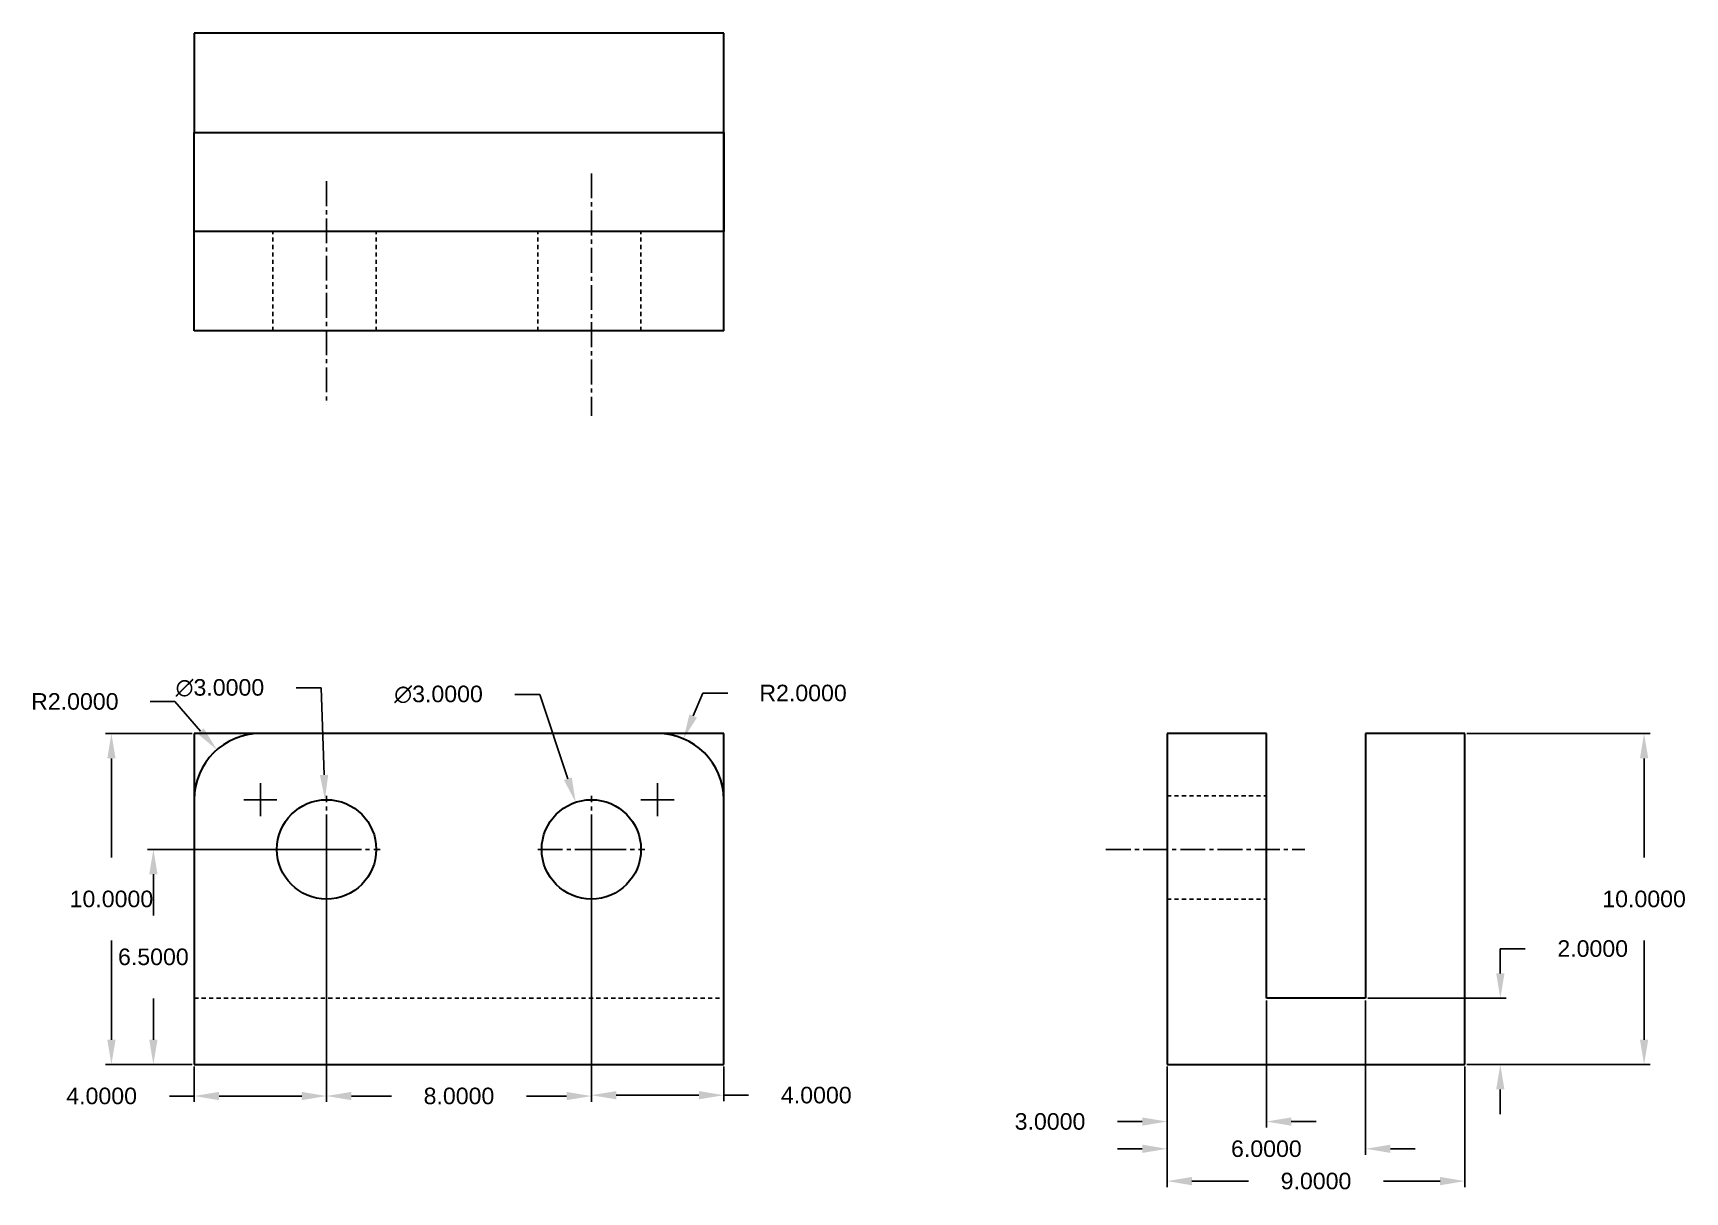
# Model space of a CAD drawing. Header units: inches. Extents: x -4.9 to 45, y -3.8 to 31.2.
import ezdxf

# ---------------------------------------------------------------- set-up
doc = ezdxf.new("R2010")
doc.units = ezdxf.units.IN
doc.header["$MEASUREMENT"] = 0
doc.linetypes.add('CENTER2', pattern=[1.125, 0.75, -0.125, 0.125, -0.125])
doc.linetypes.add('HIDDEN2', pattern=[0.1875, 0.125, -0.0625])
doc.layers.add('CENTER', color=2, linetype='CENTER2')
doc.layers.add('HIDE', color=1, linetype='HIDDEN2')
doc.layers.add('OBJ', color=7, linetype='Continuous', lineweight=30)
doc.styles.get("Standard").update_dxf_attribs({"font": 'arial.ttf'})
doc.dimstyles.get("Standard").update_dxf_attribs({"dimtxt": 0.5, "dimasz": 0.75, "dimexe": 0.18, "dimexo": 0.0625, "dimgap": 1, "dimtad": 0, "dimtih": 1, "dimtoh": 1, "dimdec": 4, "dimzin": 0, "dimdsep": 46, "dimtxsty": 'Standard', "dimcen": 0.5, "dimclrt": 6, "dimadec": 0, "dimazin": 2, "dimtfac": 1, "dimtdec": 4, "dimtofl": 0, "dimtmove": 0, "dimatfit": 3, "dimfxl": 1, "dimtolj": 1, "dimtzin": 0, "dimarcsym": 0})

# ---------------------------------------------------------------- blocks, each defined once
blk = doc.blocks.new('*U6')
at = {"layer": 'CENTER', "color": 0, "linetype": 'CENTER2', "transparency": 16777216}
for p, q in [((0, 0.3), (0, 1.62)), ((-1.62, 0), (-0.3, 0)), ((0.3, 0), (1.62, 0)), ((0, -1.62), (0, -0.3))]:
    blk.add_line(p, q, dxfattribs=at)
at = {"layer": 'CENTER', "color": 0, "linetype": 'Continuous', "transparency": 16777216}
for p, q in [((-0.15, 0), (0.15, 0)), ((0, -0.15), (0, 0.15))]:
    blk.add_line(p, q, dxfattribs=at)
blk = doc.blocks.new('*U7')
at = {"layer": 'CENTER', "color": 0, "linetype": 'CENTER2', "transparency": 16777216}
for p, q in [((0, 0.3), (0, 1.62)), ((-1.62, 0), (-0.3, 0)), ((0.3, 0), (1.62, 0)), ((0, -1.62), (0, -0.3))]:
    blk.add_line(p, q, dxfattribs=at)
at = {"layer": 'CENTER', "color": 0, "linetype": 'Continuous', "transparency": 16777216}
for p, q in [((-0.15, 0), (0.15, 0)), ((0, -0.15), (0, 0.15))]:
    blk.add_line(p, q, dxfattribs=at)
blk = doc.blocks.new('*D8')
at = {"layer": 'Defpoints', "color": 0, "lineweight": -2, "transparency": 16777216}
for p, q in [((3.938, 6.5), (-1.414, 6.5)), ((-1.234, 5.75), (-1.234, 4.505)), ((-1.234, 0.75), (-1.234, 1.995)), ((-0.063, 0), (-1.414, 0))]:
    blk.add_line(p, q, dxfattribs=at)
at = {"layer": 'Defpoints', "color": 0, "transparency": 16777216}
for p in [(4, 6.5), (0, 0), (-1.234, 0)]:
    blk.add_point(p, dxfattribs=at)
for points in [[(-1.359, 5.75), (-1.109, 5.75), (-1.234, 6.5)], [(-1.359, 0.75), (-1.109, 0.75), (-1.234, 0)]]:
    blk.add_solid(points, dxfattribs=at)
at = {"layer": 'Defpoints', "color": 6, "transparency": 16777216, "insert": (-1.234, 3.25), "char_height": 0.5, "attachment_point": 5}
blk.add_mtext('\\A1;6.5000', dxfattribs=at)
blk = doc.blocks.new('*D9')
at = {"layer": 'Defpoints', "color": 0, "lineweight": -2, "transparency": 16777216}
for p, q in [((-0.063, 10), (-2.682, 10)), ((-2.502, 9.25), (-2.502, 6.255)), ((-2.502, 0.75), (-2.502, 3.745)), ((-0.063, 0), (-2.682, 0))]:
    blk.add_line(p, q, dxfattribs=at)
at = {"layer": 'Defpoints', "color": 0, "transparency": 16777216}
for p in [(0, 10), (0, 0), (-2.502, 0)]:
    blk.add_point(p, dxfattribs=at)
for points in [[(-2.627, 9.25), (-2.377, 9.25), (-2.502, 10)], [(-2.627, 0.75), (-2.377, 0.75), (-2.502, 0)]]:
    blk.add_solid(points, dxfattribs=at)
at = {"layer": 'Defpoints', "color": 6, "transparency": 16777216, "insert": (-2.502, 5), "char_height": 0.5, "attachment_point": 5}
blk.add_mtext('\\A1;10.0000', dxfattribs=at)
blk = doc.blocks.new('*D14')
at = {"layer": 'Defpoints', "color": 0, "lineweight": -2, "transparency": 16777216}
for p, q in [((4, 6.438), (4, -1.132)), ((0, -0.062), (0, -1.132)), ((0, -0.952), (-0.75, -0.952)), ((3.25, -0.952), (0.75, -0.952))]:
    blk.add_line(p, q, dxfattribs=at)
at = {"layer": 'Defpoints', "color": 0, "transparency": 16777216}
for p in [(4, 6.5), (0, 0), (0, -0.952)]:
    blk.add_point(p, dxfattribs=at)
for points in [[(0.75, -0.827), (0.75, -1.077), (0, -0.952)], [(3.25, -0.827), (3.25, -1.077), (4, -0.952)]]:
    blk.add_solid(points, dxfattribs=at)
at = {"layer": 'Defpoints', "color": 6, "transparency": 16777216, "insert": (-2.797, -0.952), "char_height": 0.5, "attachment_point": 5}
blk.add_mtext('\\A1;4.0000', dxfattribs=at)
blk = doc.blocks.new('*D15')
at = {"layer": 'Defpoints', "color": 0, "lineweight": -2, "transparency": 16777216}
for p, q in [((4, 6.438), (4, -1.132)), ((12, 6.438), (12, -1.132)), ((4.75, -0.952), (5.963, -0.952)), ((11.25, -0.952), (10.037, -0.952))]:
    blk.add_line(p, q, dxfattribs=at)
at = {"layer": 'Defpoints', "color": 0, "transparency": 16777216}
for p in [(4, 6.5), (12, 6.5), (12, -0.952)]:
    blk.add_point(p, dxfattribs=at)
for points in [[(4.75, -0.827), (4.75, -1.077), (4, -0.952)], [(11.25, -0.827), (11.25, -1.077), (12, -0.952)]]:
    blk.add_solid(points, dxfattribs=at)
at = {"layer": 'Defpoints', "color": 6, "transparency": 16777216, "insert": (8, -0.952), "char_height": 0.5, "attachment_point": 5}
blk.add_mtext('\\A1;8.0000', dxfattribs=at)
blk = doc.blocks.new('*D16')
at = {"layer": 'Defpoints', "color": 0, "lineweight": -2, "transparency": 16777216}
for p, q in [((12, 6.438), (12, -1.107)), ((16, -0.062), (16, -1.107)), ((12.75, -0.927), (15.25, -0.927)), ((16, -0.927), (16.75, -0.927))]:
    blk.add_line(p, q, dxfattribs=at)
at = {"layer": 'Defpoints', "color": 0, "transparency": 16777216}
for p in [(12, 6.5), (16, 0), (16, -0.927)]:
    blk.add_point(p, dxfattribs=at)
for points in [[(12.75, -0.802), (12.75, -1.052), (12, -0.927)], [(15.25, -0.802), (15.25, -1.052), (16, -0.927)]]:
    blk.add_solid(points, dxfattribs=at)
at = {"layer": 'Defpoints', "color": 6, "transparency": 16777216, "insert": (18.797, -0.927), "char_height": 0.5, "attachment_point": 5}
blk.add_mtext('\\A1;4.0000', dxfattribs=at)
blk = doc.blocks.new('*D17')
at = {"layer": 'Defpoints', "color": 0, "lineweight": -2, "transparency": 16777216}
for p, q in [((-1.331, 10.966), (-0.581, 10.966)), ((-0.581, 10.966), (0.195, 10.075)), ((2, 7.5), (2, 8.5)), ((1.5, 8), (2.5, 8))]:
    blk.add_line(p, q, dxfattribs=at)
at = {"layer": 'Defpoints', "color": 0, "transparency": 16777216}
for p in [(0.687, 9.509), (2, 8)]:
    blk.add_point(p, dxfattribs=at)
blk.add_solid([(0.289, 10.157), (0.101, 9.993), (0.687, 9.509)], dxfattribs=at)
at = {"layer": 'Defpoints', "color": 6, "transparency": 16777216, "insert": (-3.607, 10.966), "char_height": 0.5, "attachment_point": 5}
blk.add_mtext('\\A1;R2.0000', dxfattribs=at)
blk = doc.blocks.new('*D19')
at = {"layer": 'Defpoints', "color": 0, "lineweight": -2, "transparency": 16777216}
for p, q in [((15.37, 11.221), (15.077, 10.53)), ((16.12, 11.221), (15.37, 11.221)), ((14, 7.5), (14, 8.5)), ((13.5, 8), (14.5, 8))]:
    blk.add_line(p, q, dxfattribs=at)
at = {"layer": 'Defpoints', "color": 0, "transparency": 16777216}
for p in [(14.783, 9.84), (14, 8)]:
    blk.add_point(p, dxfattribs=at)
blk.add_solid([(14.962, 10.579), (15.192, 10.481), (14.783, 9.84)], dxfattribs=at)
at = {"layer": 'Defpoints', "color": 6, "transparency": 16777216, "insert": (18.397, 11.221), "char_height": 0.5, "attachment_point": 5}
blk.add_mtext('\\A1;R2.0000', dxfattribs=at)
blk = doc.blocks.new('*D20')
at = {"layer": 'Defpoints', "color": 0, "lineweight": -2, "transparency": 16777216}
for p, q in [((3.085, 11.377), (3.835, 11.377)), ((3.835, 11.377), (3.924, 8.749)), ((4, 6), (4, 7)), ((3.5, 6.5), (4.5, 6.5))]:
    blk.add_line(p, q, dxfattribs=at)
at = {"layer": 'Defpoints', "color": 0, "transparency": 16777216}
for p in [(3.949, 7.999), (4.051, 5.001)]:
    blk.add_point(p, dxfattribs=at)
blk.add_solid([(4.049, 8.753), (3.799, 8.744), (3.949, 7.999)], dxfattribs=at)
at = {"layer": 'Defpoints', "color": 6, "transparency": 16777216, "insert": (0.776, 11.377), "char_height": 0.5, "attachment_point": 5}
blk.add_mtext('\\A1;∅3.0000', dxfattribs=at)
blk = doc.blocks.new('*D21')
at = {"layer": 'Defpoints', "color": 0, "lineweight": -2, "transparency": 16777216}
for p, q in [((9.691, 11.18), (10.441, 11.18)), ((10.441, 11.18), (11.289, 8.635)), ((12, 6), (12, 7)), ((11.5, 6.5), (12.5, 6.5))]:
    blk.add_line(p, q, dxfattribs=at)
at = {"layer": 'Defpoints', "color": 0, "transparency": 16777216}
for p in [(11.526, 7.923), (12.474, 5.077)]:
    blk.add_point(p, dxfattribs=at)
blk.add_solid([(11.408, 8.674), (11.17, 8.595), (11.526, 7.923)], dxfattribs=at)
at = {"layer": 'Defpoints', "color": 6, "transparency": 16777216, "insert": (7.382, 11.18), "char_height": 0.5, "attachment_point": 5}
blk.add_mtext('\\A1;∅3.0000', dxfattribs=at)
blk = doc.blocks.new('*D22')
at = {"layer": 'Defpoints', "color": 0, "lineweight": -2, "transparency": 16777216}
for p, q in [((38.458, 10), (43.989, 10)), ((43.809, 9.25), (43.809, 6.255)), ((43.809, 0.75), (43.809, 3.745)), ((38.458, 0), (43.989, 0))]:
    blk.add_line(p, q, dxfattribs=at)
at = {"layer": 'Defpoints', "color": 0, "transparency": 16777216}
for p in [(38.396, 10), (43.809, 10), (38.396, 0)]:
    blk.add_point(p, dxfattribs=at)
for points in [[(43.684, 9.25), (43.934, 9.25), (43.809, 10)], [(43.684, 0.75), (43.934, 0.75), (43.809, 0)]]:
    blk.add_solid(points, dxfattribs=at)
at = {"layer": 'Defpoints', "color": 6, "transparency": 16777216, "insert": (43.809, 5), "char_height": 0.5, "attachment_point": 5}
blk.add_mtext('\\A1;10.0000', dxfattribs=at)
blk = doc.blocks.new('*D23')
at = {"layer": 'Defpoints', "color": 0, "lineweight": -2, "transparency": 16777216}
for p, q in [((39.465, 2.75), (39.465, 3.5)), ((39.465, 3.5), (40.215, 3.5)), ((35.458, 2), (39.645, 2)), ((38.458, 0), (39.645, 0)), ((39.465, -0.75), (39.465, -1.5))]:
    blk.add_line(p, q, dxfattribs=at)
at = {"layer": 'Defpoints', "color": 0, "transparency": 16777216}
for p in [(35.396, 2), (39.465, 2), (38.396, 0)]:
    blk.add_point(p, dxfattribs=at)
for points in [[(39.34, 2.75), (39.59, 2.75), (39.465, 2)], [(39.34, -0.75), (39.59, -0.75), (39.465, 0)]]:
    blk.add_solid(points, dxfattribs=at)
at = {"layer": 'Defpoints', "color": 6, "transparency": 16777216, "insert": (42.256, 3.5), "char_height": 0.5, "attachment_point": 5}
blk.add_mtext('\\A1;2.0000', dxfattribs=at)
blk = doc.blocks.new('*D24')
at = {"layer": 'Defpoints', "color": 0, "lineweight": -2, "transparency": 16777216}
for p, q in [((29.396, -0.062), (29.396, -3.702)), ((38.396, -0.062), (38.396, -3.702)), ((30.146, -3.522), (31.859, -3.522)), ((37.646, -3.522), (35.933, -3.522))]:
    blk.add_line(p, q, dxfattribs=at)
at = {"layer": 'Defpoints', "color": 0, "transparency": 16777216}
for p in [(29.396, 0), (38.396, 0), (38.396, -3.522)]:
    blk.add_point(p, dxfattribs=at)
for points in [[(30.146, -3.397), (30.146, -3.647), (29.396, -3.522)], [(37.646, -3.397), (37.646, -3.647), (38.396, -3.522)]]:
    blk.add_solid(points, dxfattribs=at)
at = {"layer": 'Defpoints', "color": 6, "transparency": 16777216, "insert": (33.896, -3.522), "char_height": 0.5, "attachment_point": 5}
blk.add_mtext('\\A1;9.0000', dxfattribs=at)
blk = doc.blocks.new('*D25')
at = {"layer": 'Defpoints', "color": 0, "lineweight": -2, "transparency": 16777216}
for p, q in [((32.396, 1.938), (32.396, -1.903)), ((29.396, -0.062), (29.396, -1.903)), ((28.646, -1.723), (27.896, -1.723)), ((33.146, -1.723), (33.896, -1.723))]:
    blk.add_line(p, q, dxfattribs=at)
at = {"layer": 'Defpoints', "color": 0, "transparency": 16777216}
for p in [(32.396, 2), (29.396, 0), (29.396, -1.723)]:
    blk.add_point(p, dxfattribs=at)
for points in [[(28.646, -1.598), (28.646, -1.848), (29.396, -1.723)], [(33.146, -1.598), (33.146, -1.848), (32.396, -1.723)]]:
    blk.add_solid(points, dxfattribs=at)
at = {"layer": 'Defpoints', "color": 6, "transparency": 16777216, "insert": (25.859, -1.723), "char_height": 0.5, "attachment_point": 5}
blk.add_mtext('\\A1;3.0000', dxfattribs=at)
blk = doc.blocks.new('*D26')
at = {"layer": 'Defpoints', "color": 0, "lineweight": -2, "transparency": 16777216}
for p, q in [((35.396, 1.938), (35.396, -2.726)), ((29.396, -0.062), (29.396, -2.726)), ((28.646, -2.546), (27.896, -2.546)), ((36.146, -2.546), (36.896, -2.546))]:
    blk.add_line(p, q, dxfattribs=at)
at = {"layer": 'Defpoints', "color": 0, "transparency": 16777216}
for p in [(35.396, 2), (29.396, 0), (35.396, -2.546)]:
    blk.add_point(p, dxfattribs=at)
for points in [[(28.646, -2.421), (28.646, -2.671), (29.396, -2.546)], [(36.146, -2.421), (36.146, -2.671), (35.396, -2.546)]]:
    blk.add_solid(points, dxfattribs=at)
at = {"layer": 'Defpoints', "color": 6, "transparency": 16777216, "insert": (32.396, -2.546), "char_height": 0.5, "attachment_point": 5}
blk.add_mtext('\\A1;6.0000', dxfattribs=at)

msp = doc.modelspace()

# ---------------------------------------------------------------- linework, layer by layer
at = {"layer": 'CENTER'}
for p, q in [((4, 26.68382), (4, 19.93326)), ((12, 26.92246), (12, 19.59596)), ((3.91, 6.5), (4.09, 6.5)), ((4, 6.41), (4, 6.59)), ((11.91, 6.5), (12.09, 6.5)), ((12, 6.41), (12, 6.59)), ((27.54839, 6.5), (33.56253, 6.5))]:
    msp.add_line(p, q, dxfattribs=at)
at = {"layer": 'HIDE'}
for p, q in [((2.38, 22.16178), (2.38, 25.16178)), ((5.5, 22.16178), (5.5, 25.16178)), ((10.38, 22.16178), (10.38, 25.16178)), ((13.5, 22.16178), (13.5, 25.16178)), ((29.39559, 8.12), (32.39559, 8.12)), ((29.39559, 5), (32.39559, 5)), ((0, 2), (16, 2))]:
    msp.add_line(p, q, dxfattribs=at)
at = {"layer": 'OBJ'}
for p, q in [((16, 31.16178), (0, 31.16178)), ((0, 31.16178), (0, 28.16178)), ((16, 22.16178), (16, 31.16178)), ((0, 28.16178), (16, 28.16178)), ((0, 22.16178), (0, 28.16178)), ((16, 28.16178), (16, 25.16178)), ((16, 25.16178), (0, 25.16178)), ((0, 25.16178), (0, 25.16178)), ((16, 22.16178), (0, 22.16178)), ((16, 10), (0, 10)), ((0, 10), (0, 0)), ((16, 0), (16, 10)), ((32.39559, 10), (29.39559, 10)), ((29.39559, 10), (29.39559, 0)), ((32.39559, 2), (32.39559, 10)), ((38.39559, 10), (35.39559, 10)), ((35.39559, 10), (35.39559, 2)), ((38.39559, 0), (38.39559, 10)), ((35.39559, 2), (32.39559, 2)), ((0, 0), (16, 0)), ((29.39559, 0), (38.39559, 0))]:
    msp.add_line(p, q, dxfattribs=at)
for centre in [(4, 6.5), (12, 6.5)]:
    msp.add_circle(centre, 1.5, dxfattribs=at)
for centre, start, end in [((2, 8), 90, 180), ((14, 8), 0, 90)]:
    msp.add_arc(centre, 2, start, end, dxfattribs=at)

# ---------------------------------------------------------------- block references
at = {"layer": 'CENTER', "linetype": 'CENTER2'}
for name, p in [('*U7', (4, 6.5)), ('*U6', (12, 6.5))]:
    msp.add_blockref(name, p, dxfattribs=at)

# ---------------------------------------------------------------- dimensions: what is measured, and where the dimension line sits
at = {"layer": 'Defpoints'}
for p1, p2, picture, middle in [((4.05078, 5.00086), (3.94922, 7.99914), '*D20', (0.77578, 11.3772)), ((12.47401, 5.07687), (11.52599, 7.92313), '*D21', (7.3823, 11.17968))]:
    dim = msp.add_diameter_dim_2p(p1=p1, p2=p2, dimstyle='Standard', dxfattribs=at)
    dim.commit()
    dim.dimension.update_dxf_attribs({"geometry": picture, "text_midpoint": middle, "dimtype": 163})
dim = msp.add_radius_dim(center=(14, 8), mpoint=(14.78312, 9.84031), dimstyle='Standard', dxfattribs=at)
dim.commit()
dim.dimension.update_dxf_attribs({"geometry": '*D19', "text_midpoint": (18.39672, 11.22054)})
dim = msp.add_radius_dim(center=(2, 8), mpoint=(0.68715, 9.50879), dimstyle='Standard', dxfattribs=at)
dim.commit()
dim.dimension.update_dxf_attribs({"geometry": '*D17', "text_midpoint": (-3.60682, 10.9657), "dimtype": 164})
for base, p1, p2, picture, middle in [((-2.50203, 0), (0, 10), (0, 0), '*D9', (-2.50203, 5)), ((43.80882, 10), (38.39559, 0), (38.39559, 10), '*D22', (43.80882, 5)), ((-1.23368, 0), (4, 6.5), (0, 0), '*D8', (-1.23368, 3.25)), ((39.46459, 2), (38.39559, 0), (35.39559, 2), '*D23', (42.25585, 3.5))]:
    dim = msp.add_linear_dim(base=base, p1=p1, p2=p2, angle=90, dimstyle='Standard', dxfattribs=at)
    dim.commit()
    dim.dimension.update_dxf_attribs({"geometry": picture, "text_midpoint": middle})
for base, p1, p2, picture, middle in [((0, -0.95243), (4, 6.5), (0, 0), '*D14', (-2.79707, -0.95243)), ((12, -0.95243), (4, 6.5), (12, 6.5), '*D15', (8, -0.95243)), ((16, -0.92711), (12, 6.5), (16, 0), '*D16', (18.79707, -0.92711)), ((29.39559, -1.72251), (32.39559, 2), (29.39559, 0), '*D25', (25.85876, -1.72251)), ((35.39559, -2.54593), (29.39559, 0), (35.39559, 2), '*D26', (32.39559, -2.54593)), ((38.39559, -3.52184), (29.39559, 0), (38.39559, 0), '*D24', (33.89559, -3.52184))]:
    dim = msp.add_linear_dim(base=base, p1=p1, p2=p2, dimstyle='Standard', dxfattribs=at)
    dim.commit()
    dim.dimension.update_dxf_attribs({"geometry": picture, "text_midpoint": middle})

doc.saveas('drawing.dxf')
